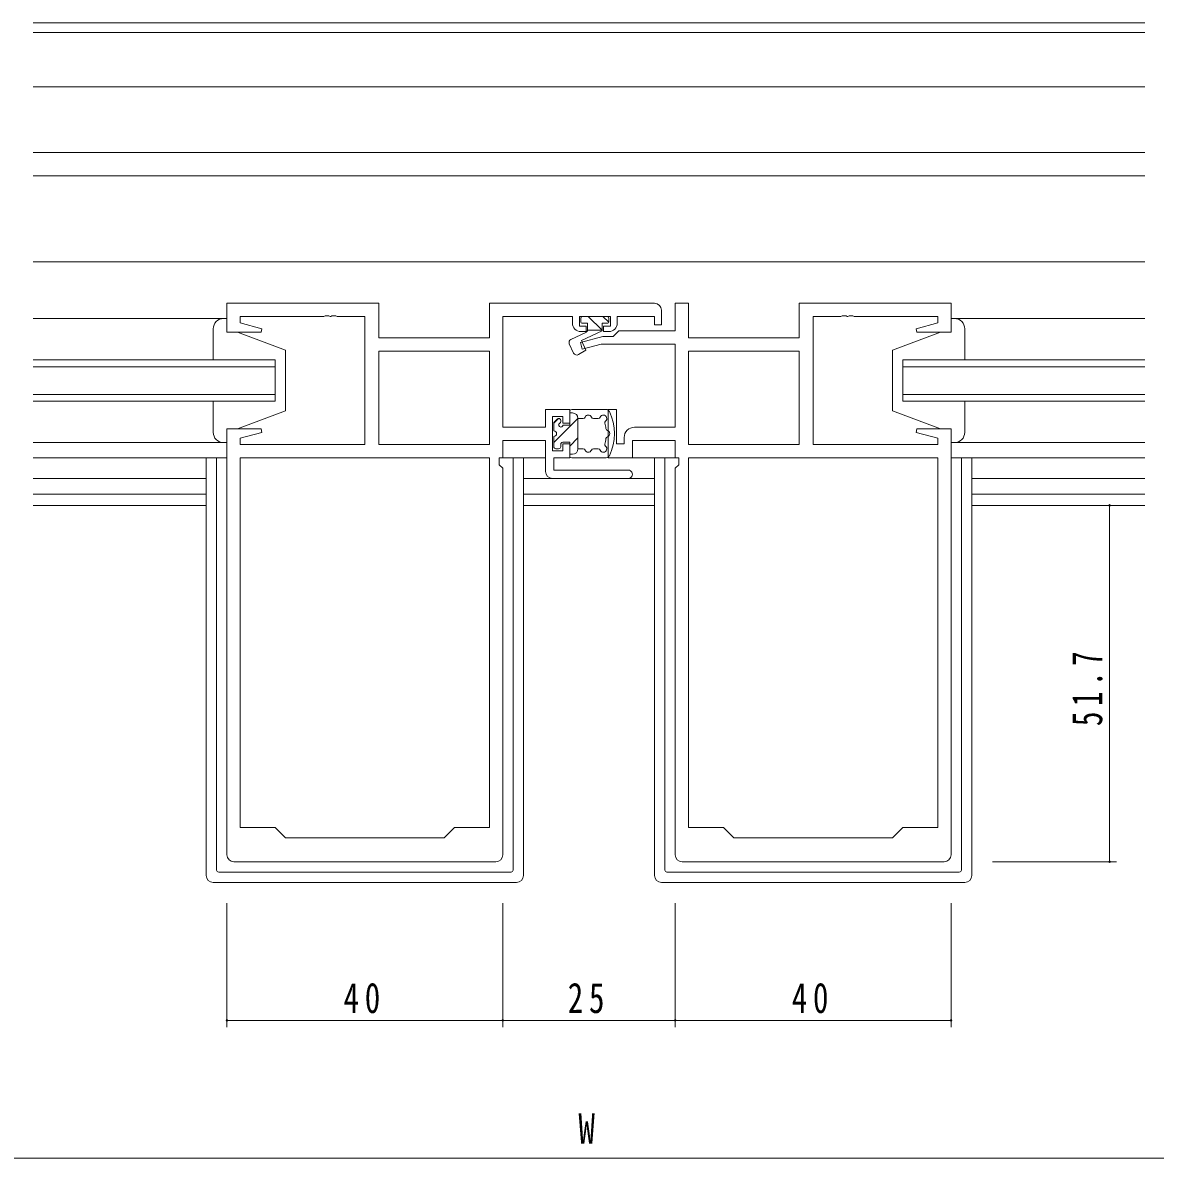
# Model space of a CAD drawing. Units: millimetres, scale not verified. Extents: x -567 to 567, y -403 to 403.
# Drawn here: x 55.7 to 220, y -85.9 to 78.8 of the extents above; entities that cross this region are included whole.
import ezdxf
from ezdxf.enums import TextEntityAlignment as Align

# ---------------------------------------------------------------- set-up
doc = ezdxf.new("R2010")
doc.units = ezdxf.units.MM
doc.header["$LTSCALE"] = 2
for name, color, linetype, lineweight in [('0-3_YKK_11', 7, 'Continuous', 18), ('0-4_YKK_12', 2, 'Continuous', 18), ('0-5_YKK_13', 4, 'Continuous', 18), ('0-7_YKK_D', 6, 'Continuous', 18)]:
    doc.layers.add(name, color=color, linetype=linetype, lineweight=lineweight)
doc.styles.add('ＭＳ ゴシック', font='')
doc.styles.get('ＭＳ ゴシック').set_extended_font_data('MS Gothic')

msp = doc.modelspace()

# ---------------------------------------------------------------- linework, layer by layer
at = {"layer": '0-3_YKK_11'}
for p, q in [((85.359, 38.107), (107.359, 38.107)), ((85.359, 33.907), (85.359, 38.107)), ((107.359, 38.107), (107.359, 33.107)), ((123.429, 38.107), (147.359, 38.107)), ((123.429, 33.107), (123.429, 38.107)), ((150.359, 38.107), (152.289, 38.107)), ((150.359, 34.137), (150.359, 38.107)), ((152.289, 38.107), (152.289, 33.107)), ((168.359, 38.107), (190.359, 38.107)), ((168.359, 33.107), (168.359, 38.107)), ((190.359, 38.107), (190.359, 33.907)), ((99.584, 36.297), (99.401, 36.177)), ((100.134, 36.297), (99.584, 36.297)), ((100.317, 36.177), (100.134, 36.297)), ((100.584, 36.297), (100.401, 36.177)), ((101.134, 36.297), (100.584, 36.297)), ((101.317, 36.177), (101.134, 36.297)), ((148.359, 37.107), (148.359, 35.007)), ((174.584, 36.297), (174.401, 36.177)), ((175.134, 36.297), (174.584, 36.297)), ((175.317, 36.177), (175.134, 36.297)), ((175.584, 36.297), (175.401, 36.177)), ((176.134, 36.297), (175.584, 36.297)), ((176.317, 36.177), (176.134, 36.297)), ((87.289, 36.177), (87.289, 35.26)), ((99.401, 36.177), (87.289, 36.177)), ((87.289, 35.26), (90.388, 34.429)), ((100.401, 36.177), (100.317, 36.177)), ((105.359, 36.177), (101.317, 36.177)), ((105.359, 17.637), (105.359, 36.177)), ((125.359, 36.177), (125.359, 20.137)), ((135.459, 36.177), (125.359, 36.177)), ((135.459, 35.207), (135.459, 36.177)), ((136.459, 36.177), (136.459, 34.807)), ((140.959, 36.177), (136.459, 36.177)), ((136.459, 34.807), (137.459, 34.807)), ((137.459, 34.807), (137.459, 34.007)), ((139.959, 34.807), (140.959, 34.807)), ((139.959, 34.007), (139.959, 34.807)), ((140.959, 34.807), (140.959, 36.177)), ((141.959, 36.177), (141.959, 35.207)), ((147.359, 36.177), (141.959, 36.177)), ((147.359, 35.007), (147.359, 36.177)), ((148.359, 35.007), (147.359, 35.007)), ((170.359, 36.177), (170.359, 17.637)), ((174.401, 36.177), (170.359, 36.177)), ((175.401, 36.177), (175.317, 36.177)), ((188.429, 36.177), (176.317, 36.177)), ((185.33, 34.429), (188.429, 35.26)), ((188.429, 35.26), (188.429, 36.177)), ((90.32, 33.907), (85.359, 33.907)), ((90.388, 34.429), (90.32, 33.907)), ((107.359, 33.107), (123.429, 33.107)), ((136.63, 32.44), (139.866, 33.307)), ((137.459, 34.007), (136.659, 34.007)), ((139.866, 33.307), (141.359, 33.307)), ((140.759, 34.007), (139.959, 34.007)), ((141.359, 33.307), (142.189, 34.137)), ((142.189, 34.137), (150.359, 34.137)), ((152.289, 33.107), (168.359, 33.107)), ((185.399, 33.907), (185.33, 34.429)), ((190.359, 33.907), (185.399, 33.907)), ((136.889, 31.474), (136.63, 32.44)), ((139.624, 32.207), (136.889, 31.474)), ((150.359, 32.207), (139.624, 32.207)), ((150.359, 20.137), (150.359, 32.207)), ((123.429, 31.177), (107.359, 31.177)), ((107.359, 31.177), (107.359, 17.637)), ((123.429, 31.177), (107.359, 31.177)), ((123.429, 17.637), (123.429, 31.177)), ((168.359, 31.177), (152.289, 31.177)), ((152.289, 31.177), (152.289, 17.637)), ((168.359, 31.177), (152.289, 31.177)), ((168.359, 17.637), (168.359, 31.177)), ((131.559, 22.707), (135.059, 22.707)), ((131.559, 20.137), (131.559, 22.707)), ((132.559, 21.707), (132.559, 16.707)), ((134.059, 21.707), (132.559, 21.707)), ((134.059, 20.707), (134.059, 21.707)), ((135.059, 22.707), (135.059, 20.707)), ((140.659, 22.707), (141.859, 22.707)), ((140.659, 15.707), (140.659, 22.707)), ((141.859, 22.707), (141.859, 17.707)), ((85.359, 19.907), (90.32, 19.907)), ((85.359, -41.893), (85.359, 19.907)), ((90.32, 19.907), (90.388, 19.384)), ((125.359, 20.137), (131.559, 20.137)), ((135.059, 20.707), (134.059, 20.707)), ((144.459, 20.137), (150.359, 20.137)), ((185.33, 19.384), (185.399, 19.907)), ((185.399, 19.907), (190.359, 19.907)), ((190.359, 19.907), (190.359, -41.893)), ((90.388, 19.384), (87.289, 18.554)), ((87.289, 18.554), (87.289, 17.637)), ((125.359, 18.207), (125.359, 15.707)), ((131.559, 18.207), (125.359, 18.207)), ((131.559, 13.707), (131.559, 18.207)), ((142.959, 17.707), (142.959, 18.637)), ((144.159, 18.207), (144.159, 15.707)), ((150.359, 18.207), (144.159, 18.207)), ((150.359, 15.707), (150.359, 18.207)), ((188.429, 18.554), (185.33, 19.384)), ((188.429, 17.637), (188.429, 18.554)), ((87.289, 17.637), (105.359, 17.637)), ((107.359, 17.637), (123.429, 17.637)), ((132.559, 16.707), (134.059, 16.707)), ((134.059, 17.707), (135.059, 17.707)), ((134.059, 16.707), (134.059, 17.707)), ((135.059, 17.707), (135.059, 15.707)), ((141.859, 17.707), (142.959, 17.707)), ((152.289, 17.637), (168.359, 17.637)), ((170.359, 17.637), (188.429, 17.637)), ((87.289, 15.707), (123.429, 15.707)), ((87.289, -37.893), (87.289, 15.707)), ((123.429, 15.707), (123.429, -37.893)), ((123.429, 15.707), (123.429, -37.893)), ((124.829, 15.707), (124.829, 14.707)), ((125.359, 15.707), (124.829, 15.707)), ((132.759, 15.707), (132.759, 13.907)), ((135.059, 15.707), (132.759, 15.707)), ((144.159, 15.707), (140.659, 15.707)), ((150.889, 15.707), (150.359, 15.707)), ((150.889, 14.707), (150.889, 15.707)), ((152.289, 15.707), (152.289, -37.893)), ((188.429, 15.707), (152.289, 15.707)), ((152.289, 15.707), (152.289, -37.893)), ((188.429, -37.893), (188.429, 15.707)), ((124.829, 14.707), (125.359, 14.177)), ((125.359, 14.177), (125.359, -41.893)), ((132.759, 13.907), (143.559, 13.907)), ((150.359, 14.177), (150.889, 14.707)), ((150.359, -41.893), (150.359, 14.177)), ((143.559, 12.707), (132.559, 12.707)), ((92.359, -37.893), (87.289, -37.893)), ((93.859, -39.393), (92.359, -37.893)), ((116.859, -39.393), (93.859, -39.393)), ((118.359, -37.893), (116.859, -39.393)), ((123.429, -37.893), (118.359, -37.893)), ((152.289, -37.893), (157.359, -37.893)), ((157.359, -37.893), (158.859, -39.393)), ((158.859, -39.393), (181.859, -39.393)), ((181.859, -39.393), (183.359, -37.893)), ((183.359, -37.893), (188.429, -37.893)), ((124.359, -42.893), (86.359, -42.893)), ((189.359, -42.893), (151.359, -42.893))]:
    msp.add_line(p, q, dxfattribs=at)
for centre, radius, start, end in [((147.359, 37.107), 1, 0.00001, 89.99999), ((136.659, 35.207), 1.2, 180.00001, 269.99999), ((140.759, 35.207), 1.2, 270.00001, 359.99999), ((144.459, 18.637), 1.5, 90.00001, 179.99999), ((132.559, 13.707), 1, 180.00001, 269.99999), ((143.559, 13.307), 0.6, 269.99999, 90.00001), ((86.359, -41.893), 1, 180.00001, 269.99999), ((124.359, -41.893), 1, 270.00001, 359.99999), ((151.359, -41.893), 1, 180.00001, 269.99999), ((189.359, -41.893), 1, 270.00001, 359.99999)]:
    msp.add_arc(centre, radius, start, end, dxfattribs=at)
at = {"layer": '0-4_YKK_12'}
for p, q in [((57.234, 78.807), (218.484, 78.807)), ((218.484, 77.407), (57.234, 77.407)), ((57.234, 69.507), (218.484, 69.507)), ((57.234, 60.007), (218.484, 60.007)), ((57.234, 56.607), (218.484, 56.607)), ((57.234, 44.107), (218.484, 44.107)), ((92.359, 29.907), (57.234, 29.907)), ((57.234, 28.907), (92.359, 28.907)), ((183.359, 28.907), (218.484, 28.907)), ((92.359, 24.907), (57.234, 24.907)), ((218.484, 24.907), (183.359, 24.907)), ((57.234, 15.707), (85.359, 15.707)), ((190.359, 15.707), (218.484, 15.707)), ((57.234, 12.707), (82.359, 12.707)), ((128.359, 12.707), (147.359, 12.707)), ((193.359, 12.707), (218.484, 12.707)), ((82.359, 10.437), (57.234, 10.437)), ((147.359, 10.437), (128.359, 10.437)), ((218.484, 10.437), (193.359, 10.437)), ((57.234, 8.807), (82.359, 8.807)), ((128.359, 8.807), (147.359, 8.807)), ((193.359, 8.807), (218.484, 8.807))]:
    msp.add_line(p, q, dxfattribs=at)
for points in [[(57.234, 23.907), (92.359, 23.907), (92.359, 29.907)], [(218.484, 29.907), (183.359, 29.907), (183.359, 23.907), (218.484, 23.907)]]:
    msp.add_lwpolyline(points, dxfattribs=at)
at = {"layer": '0-5_YKK_13'}
for p, q in [((57.234, 35.906), (85.359, 35.905)), ((136.659, 35.907), (136.659, 35.507)), ((140.459, 36.207), (136.959, 36.207)), ((136.959, 35.207), (137.659, 35.207)), ((137.659, 35.207), (137.659, 34.207)), ((137.755, 36.207), (139.755, 34.207)), ((139.759, 35.207), (139.759, 34.103)), ((139.759, 35.207), (140.459, 35.207)), ((139.876, 36.207), (140.722, 35.361)), ((140.759, 35.507), (140.759, 35.907)), ((190.359, 35.908), (218.484, 35.907)), ((83.359, 29.907), (83.359, 34.407)), ((86.859, 33.907), (93.859, 31.307)), ((137.387, 33.88), (135.248, 32.882)), ((136.759, 32.704), (139.759, 34.103)), ((137.659, 34.207), (139.759, 34.207)), ((188.859, 33.907), (181.859, 31.307)), ((188.859, 33.907), (181.859, 31.307)), ((192.359, 30.307), (192.359, 34.407)), ((192.359, 29.907), (192.359, 34.407)), ((93.859, 31.307), (93.859, 22.507)), ((135.006, 32.218), (135.623, 30.895)), ((136.326, 30.674), (137.413, 31.302)), ((136.759, 32.704), (137.413, 31.302)), ((181.859, 31.307), (181.859, 22.507)), ((181.859, 31.307), (181.859, 22.507)), ((83.359, 19.407), (83.359, 23.907)), ((192.359, 19.407), (192.359, 23.907)), ((192.359, 19.407), (192.359, 23.507)), ((86.859, 19.907), (93.859, 22.507)), ((132.759, 17.916), (136.259, 21.416)), ((135.059, 20.457), (135.059, 22.407)), ((135.059, 22.207), (135.459, 22.207)), ((140.359, 22.707), (135.359, 22.707)), ((188.859, 19.907), (181.859, 22.507)), ((188.859, 19.907), (181.859, 22.507)), ((86.859, 19.907), (85.359, 19.907)), ((132.759, 20.707), (132.759, 19.607)), ((132.762, 20.747), (133.419, 21.404)), ((133.247, 21.319), (132.847, 20.919)), ((133.759, 21.107), (133.759, 20.976)), ((135.059, 20.457), (134.279, 20.457)), ((136.259, 17.007), (136.259, 21.407)), ((137.018, 21.407), (136.259, 21.407)), ((139.205, 21.407), (138.501, 21.407)), ((188.859, 19.907), (190.359, 19.907)), ((188.859, 19.907), (190.359, 19.907)), ((132.759, 18.807), (132.759, 17.307)), ((135.059, 17.388), (136.259, 18.588)), ((85.359, 17.907), (57.234, 17.907)), ((133.059, 17.007), (133.459, 17.007)), ((133.759, 17.307), (133.759, 17.657)), ((134.059, 17.957), (135.059, 17.957)), ((135.059, 16.007), (135.059, 17.957)), ((137.018, 17.007), (136.259, 17.007)), ((139.205, 17.007), (138.501, 17.007)), ((190.359, 17.906), (218.484, 17.906)), ((82.359, 15.707), (82.359, -44.893)), ((83.859, 15.707), (83.859, -44.093)), ((131.559, 15.707), (125.059, 15.707)), ((126.859, 15.707), (126.859, -44.093)), ((135.059, 16.207), (135.459, 16.207)), ((140.359, 15.707), (135.359, 15.707)), ((150.659, 15.707), (143.859, 15.707)), ((148.859, 15.707), (148.859, -44.093)), ((191.859, 15.707), (191.859, -44.093)), ((193.359, 15.707), (193.359, -44.893)), ((84.159, -44.393), (126.559, -44.393)), ((191.559, -44.393), (149.159, -44.393)), ((83.359, -45.893), (127.359, -45.893)), ((192.359, -45.893), (148.359, -45.893))]:
    msp.add_line(p, q, dxfattribs=at)
for points in [[(84.859, 35.907), (85.359, 35.907), (85.359, 33.907), (86.859, 33.907)], [(190.859, 35.907), (190.359, 35.907), (190.359, 33.907), (188.859, 33.907)], [(190.859, 35.907), (190.359, 35.907), (190.359, 33.907), (188.859, 33.907)], [(85.359, 19.907), (85.359, 17.907), (84.859, 17.907)], [(190.359, 19.907), (190.359, 17.907), (190.859, 17.907)], [(190.359, 19.907), (190.359, 17.907), (190.859, 17.907)], [(125.059, 15.707), (128.359, 15.707), (128.359, -44.893)], [(150.659, 15.707), (147.359, 15.707), (147.359, -44.893)]]:
    msp.add_lwpolyline(points, dxfattribs=at)
for centre, radius, start, end in [((84.859, 34.407), 1.5, 90, 180), ((136.959, 35.907), 0.3, 90, 180), ((136.959, 35.507), 0.3, 180, 270), ((140.459, 35.907), 0.3, 0, 90), ((140.459, 35.507), 0.3, 270, 0), ((190.859, 34.407), 1.5, 0, 90), ((190.859, 34.407), 1.5, 0, 90), ((137.175, 34.333), 0.5, 295, 345.39617), ((135.459, 32.429), 0.5, 115.00014, 205.00005), ((136.076, 31.107), 0.5, 205.00005, 300.00004), ((135.359, 22.407), 0.3, 90, 180), ((135.459, 21.407), 0.8, 0, 90), ((137.018, 21.707), 0.3, 270, 337.97569), ((137.759, 21.407), 0.5, 22.02431, 157.97569), ((138.501, 21.707), 0.3, 202.02431, 270), ((139.205, 21.707), 0.3, 270, 337.97569), ((139.947, 21.407), 0.5, 309.78774, 157.97569), ((140.359, 22.207), 0.5, 26.26805, 90), ((134.281, 19.207), 7.279, 333.73195, 26.26805), ((133.059, 20.707), 0.3, 135, 180), ((133.459, 21.107), 0.3, 0, 135), ((133.759, 20.457), 0.3, 120, 270), ((133.459, 20.976), 0.3, 300, 0), ((133.759, 20.457), 0.3, 270, 330), ((134.279, 20.157), 0.3, 90, 150), ((140.459, 20.792), 0.3, 129.78774, 194.39052), ((134.281, 19.207), 6.079, 6.82808, 14.39052), ((140.614, 19.965), 0.3, 186.82808, 251.43085), ((84.859, 19.407), 1.5, 180, 270), ((132.759, 19.207), 0.4, 270, 90), ((134.281, 19.207), 6.079, 345.60948, 353.17192), ((140.614, 18.448), 0.3, 108.56915, 173.17192), ((140.359, 19.207), 0.5, 288.56915, 71.43085), ((190.859, 19.407), 1.5, 270, 0), ((190.859, 19.407), 1.5, 270, 0), ((133.059, 17.307), 0.3, 180, 270), ((133.459, 17.307), 0.3, 270, 0), ((134.059, 17.657), 0.3, 90, 180), ((135.459, 17.007), 0.8, 270, 0), ((137.018, 16.707), 0.3, 22.02431, 90), ((137.759, 17.007), 0.5, 202.02431, 337.97569), ((138.501, 16.707), 0.3, 90, 157.97569), ((139.205, 16.707), 0.3, 22.02431, 90), ((139.947, 17.007), 0.5, 202.02431, 50.21226), ((140.459, 17.621), 0.3, 165.60948, 230.21226), ((135.359, 16.007), 0.3, 180, 270), ((140.359, 16.207), 0.5, 270, 333.73195), ((84.159, -44.093), 0.3, 180, 270), ((126.559, -44.093), 0.3, 270, 0), ((149.159, -44.093), 0.3, 180, 270), ((191.559, -44.093), 0.3, 270, 0), ((83.359, -44.893), 1, 180, 270), ((127.359, -44.893), 1, 270, 0), ((148.359, -44.893), 1, 180, 270), ((192.359, -44.893), 1, 270, 0)]:
    msp.add_arc(centre, radius, start, end, dxfattribs=at)
at = {"layer": '0-7_YKK_D'}
for p, q in [((196.359, 8.807), (214.359, 8.807)), ((213.359, 8.807), (213.359, -42.893)), ((196.359, -42.893), (214.359, -42.893)), ((85.359, -48.893), (85.359, -66.893)), ((125.359, -48.893), (125.359, -66.893)), ((125.359, -48.893), (125.359, -66.893)), ((150.359, -48.893), (150.359, -66.893)), ((150.359, -48.893), (150.359, -66.893)), ((190.359, -48.893), (190.359, -66.893)), ((85.359, -65.893), (125.359, -65.893)), ((150.359, -65.893), (125.359, -65.893)), ((190.359, -65.893), (150.359, -65.893)), ((-105.141, -85.893), (380.859, -85.893))]:
    msp.add_line(p, q, dxfattribs=at)
for centre, start, end in [((213.359, 8.807), 90, 270), ((213.359, 8.807), 270, 90), ((213.359, -42.893), 90, 270), ((213.359, -42.893), 270, 90), ((85.359, -65.893), 0, 180), ((125.359, -65.893), 0, 180), ((125.359, -65.893), 0, 180), ((150.359, -65.893), 0, 180), ((150.359, -65.893), 0, 180), ((190.359, -65.893), 0, 180), ((85.359, -65.893), 180, 0), ((125.359, -65.893), 180, 0), ((125.359, -65.893), 180, 0), ((150.359, -65.893), 180, 0), ((150.359, -65.893), 180, 0), ((190.359, -65.893), 180, 0)]:
    msp.add_arc(centre, 0.106, start, end, dxfattribs=at)

# ---------------------------------------------------------------- texts
at = {"layer": '0-7_YKK_D', "color": 7, "style": 'ＭＳ ゴシック', "width": 0.8}
msp.add_text('W', height=4.399, dxfattribs=at).set_placement((136.324, -85.093), align=Align.BOTTOM_LEFT)
at = {"layer": '0-7_YKK_D', "color": 7, "insert": (212.359, -23.208), "char_height": 4.399, "attachment_point": 7, "rotation": 90, "style": 'ＭＳ ゴシック'}
msp.add_mtext('\\T1.39;\\W0.7;51.7', dxfattribs=at)
at = {"layer": '0-7_YKK_D', "color": 7, "char_height": 4.399, "attachment_point": 7, "style": 'ＭＳ ゴシック'}
for s, insert in [('\\T1.37;\\W0.75;40', (102.265, -64.893)), ('\\T1.37;\\W0.75;25', (134.777, -64.893)), ('\\T1.37;\\W0.75;40', (167.265, -64.893))]:
    msp.add_mtext(s, dxfattribs=dict(at, insert=insert))

doc.saveas('drawing.dxf')
